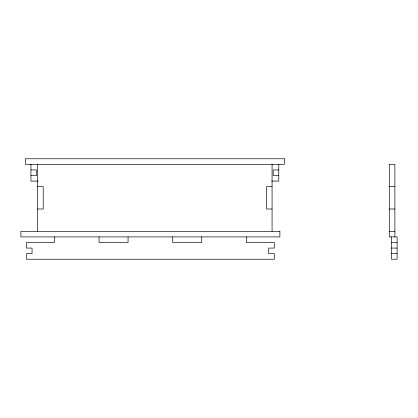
<?xml version="1.0" encoding="UTF-8"?>
<svg xmlns="http://www.w3.org/2000/svg" width="418" height="418" viewBox="0 0 418 418"><rect width="100%" height="100%" fill="white"/><g stroke="black" fill="none" stroke-linecap="round" stroke-linejoin="round"><path stroke-width="0.63" d="M30.948 169.927L36.528 169.927L36.528 175.513L30.948 175.513M278.769 169.927L273.189 169.927L273.189 175.513L278.769 175.513M38.122 181.093L30.948 181.093L30.948 164.347M271.595 181.093L278.769 181.093L278.769 164.347M37.646 186.674L43.226 186.674L43.226 209L37.646 209M272.071 186.674L266.491 186.674L266.491 209L272.071 209M389.283 186.674L394.869 186.674M389.283 209L394.869 209M389.283 231.326L394.869 231.326M391.52 242.487L397.1 242.487M391.52 248.073L397.1 248.073M391.52 253.653L397.1 253.653M394.869 236.907L394.869 164.347L389.283 164.347L389.283 236.907L397.1 236.907L397.1 259.233L391.52 259.233L391.52 236.907M272.071 164.347L272.071 231.326M246.395 236.907L246.395 242.487L274.307 242.487L274.307 248.073L268.722 248.073L268.722 253.653L274.307 253.653L274.307 259.233L26.48 259.233L26.48 253.653L32.061 253.653L32.061 248.073L26.48 248.073L26.48 242.487L54.387 242.487L54.387 236.907M201.742 236.907L201.742 242.487L172.718 242.487L172.718 236.907M128.065 236.907L128.065 242.487L99.04 242.487L99.04 236.907M37.646 164.347L37.646 231.326M284.35 158.767L25.367 158.767L25.367 164.347L284.35 164.347L284.35 158.767M279.888 231.326L20.9 231.326L20.9 236.907L279.888 236.907L279.888 231.326"/></g></svg>
